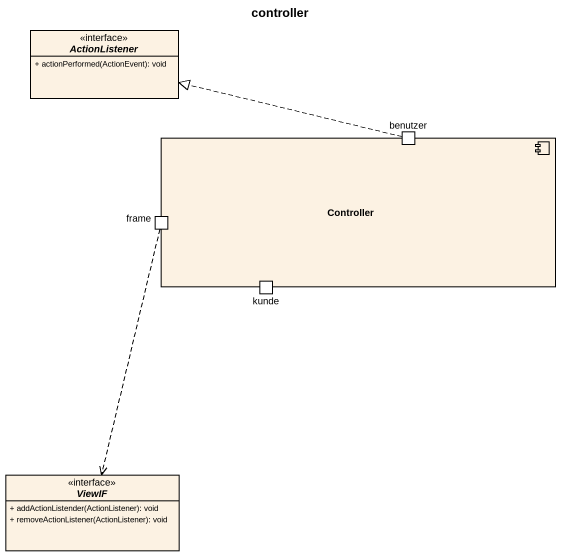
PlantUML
@startuml
title controller
allowmixing
hide circle
hide empty members
skinparam classAttributeIconSize 0
interface ActionListener {
  + actionPerformed(ActionEvent): void
}
component Controller {
  port benutzer
  port "frame" as frame_
  port kunde
}
interface ViewIF {
  + addActionListender(ActionListener): void
  + removeActionListener(ActionListener): void
}
benutzer .left.|> ActionListener
frame_ ..> ViewIF
@enduml
